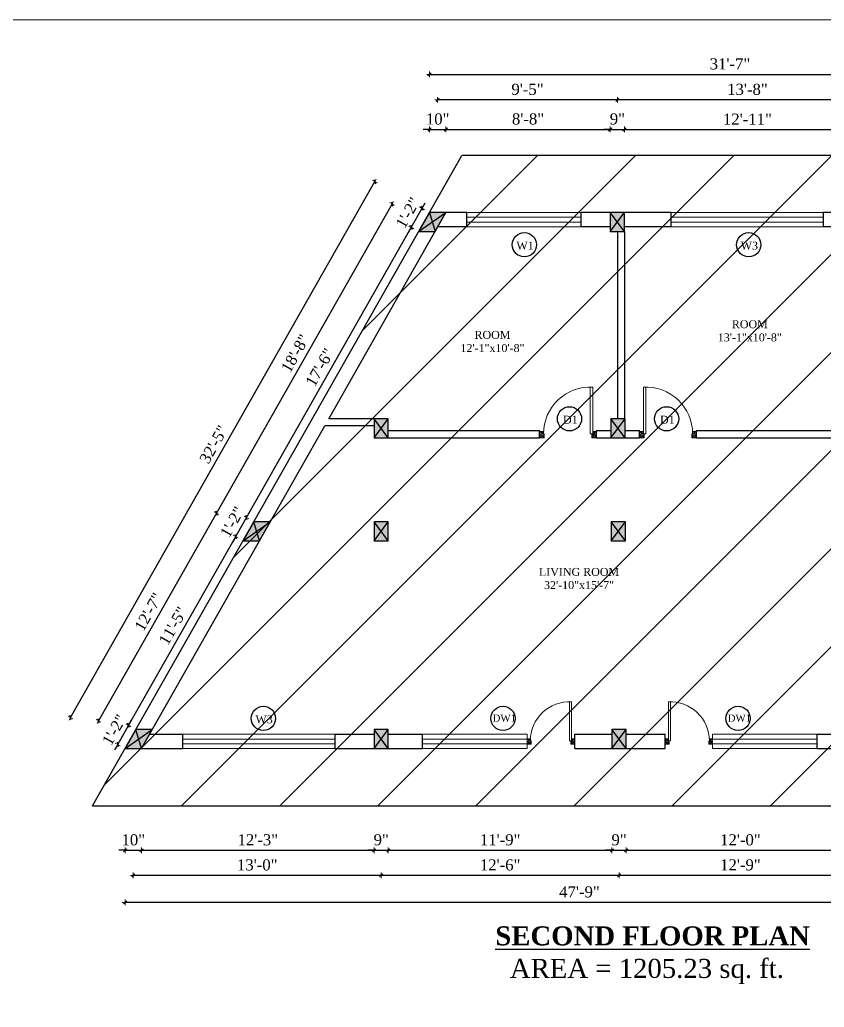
# Model space of a CAD drawing. Header units: inches. Extents: x 4069 to 291496, y -47643 to 12535.
# Drawn here: x 112901 to 113408, y -26490 to -25867 of the extents above; entities that cross this region are included whole.
import ezdxf

# ---------------------------------------------------------------- set-up
doc = ezdxf.new("R2010")
doc.units = ezdxf.units.IN
doc.header["$LTSCALE"] = 5
doc.header["$MEASUREMENT"] = 0
for name, color, linetype, lineweight in [('A-WALL', 7, 'Continuous', 9), ('Dimension', 7, 'Continuous', 18), ('DOOR', 62, 'Continuous', 0), ('Dw', 2, 'Continuous', 18), ('ele1', 21, 'Continuous', 20)]:
    doc.layers.add(name, color=color, linetype=linetype, lineweight=lineweight)
doc.layers.add('dim line', color=7, linetype='Continuous', lineweight=15, true_color=0xfab2b2)
doc.layers.add('TEXT', color=6, linetype='Continuous')
doc.layers.add('WALL', color=7, linetype='Continuous')
doc.styles.add('ordinary', font='times.ttf')
doc.dimstyles.new('Copy of 96', dxfattribs={"dimtxt": 7, "dimasz": 4, "dimexe": 0.5, "dimexo": 0.5, "dimgap": 3, "dimtad": 1, "dimdec": 1, "dimzin": 11, "dimdsep": 46, "dimlunit": 4, "dimtxsty": 'ordinary', "dimblk": 'OBLIQUE', "dimcen": 0.09, "dimse1": 1, "dimse2": 1, "dimclrt": 6, "dimazin": 0, "dimtfac": 1, "dimtdec": 1, "dimtix": 1, "dimtmove": 2, "dimatfit": 3, "dimldrblk": 'leader', "dimfxl": 0.5, "dimfxlon": 1, "dimtolj": 1, "dimtzin": 0, "dimarcsym": 0})

# ---------------------------------------------------------------- blocks, each defined once
blk = doc.blocks.new('c2a')
at = {"color": 1, "ltscale": 5}
for p, q in [((18091.63, 4625.76), (18084.82, 4613.76)), ((18101.98, 4625.76), (18091.63, 4625.76)), ((18095.17, 4613.76), (18101.98, 4625.76)), ((18084.82, 4613.76), (18095.17, 4613.76))]:
    blk.add_line(p, q, dxfattribs=at)
blk = doc.blocks.new('A$C27B36B59')
at = {"layer": 'DOOR'}
for p, q in [((0, 4), (0, 0)), ((2.5, 4), (0, 4)), ((0, 0), (3, 0)), ((2.5, 2.5), (2.5, 4)), ((3, 2.5), (2.5, 2.5)), ((3, 0), (3, 2.5))]:
    blk.add_line(p, q, dxfattribs=at)
for centre, radius, start, end in [((-1.4, -0.54), 4.75, 22.14107, 72.83803), ((1.34, 2.09), 1.64, 45.13802, 144.89476), ((2.21, 0.3), 2.49, 83.31492, 152.65798), ((0.13, 0.37), 2.05, 349.48753, 93.68048), ((1.96, -0.47), 2.01, 58.74475, 166.49498), ((-0.06, 0.32), 1.13, 343.54197, 86.94698), ((2.08, -0.4), 1.17, 38.28162, 160.15192)]:
    blk.add_arc(centre, radius, start, end, dxfattribs=at)
blk = doc.blocks.new('D2')
at = {"layer": 'DOOR'}
for p, q in [((74473.95, 24047.59), (74473.95, 24018.09)), ((74473.95, 24047.59), (74475.45, 24047.59)), ((74475.45, 24047.59), (74475.45, 24018.13))]:
    blk.add_line(p, q, dxfattribs=at)
blk.add_arc((74473.95, 24047.59), 29.5, 180, 272.9146, dxfattribs=at)
at = {"layer": 'DOOR', "xscale": -1, "rotation": 180}
blk.add_blockref('A$C27B36B59', (74441.95, 24050.09), dxfattribs=at)
at = {"layer": 'DOOR', "rotation": 180}
blk.add_blockref('A$C27B36B59', (74477.95, 24050.09), dxfattribs=at)
blk = doc.blocks.new('oblique')
at = {"color": 0, "lineweight": -2}
blk.add_line((0.25, 0.25), (-0.25, -0.25), dxfattribs=at)
at = {"layer": 'dim line', "lineweight": 9}
for p, q in [((-0.4375, 0), (0.4375, 0)), ((0, 0.4375), (0, -0.4375))]:
    blk.add_line(p, q, dxfattribs=at)
blk = doc.blocks.new('*D2985')
at = {"layer": 'A-WALL', "color": 0, "lineweight": -2, "ltscale": 50, "transparency": 16777216}
blk.add_line((113431.79, -26406.87), (113278.79, -26406.87), dxfattribs=at)
at = {"layer": 'Defpoints', "color": 0, "ltscale": 50, "transparency": 16777216}
for p in [(113278.79, -26326.94), (113431.79, -26326.94), (113278.79, -26406.87)]:
    blk.add_point(p, dxfattribs=at)
at = {"layer": 'A-WALL', "color": 0, "lineweight": -2, "ltscale": 50, "transparency": 16777216, "xscale": 4, "yscale": 4, "zscale": 4, "rotation": 180}
blk.add_blockref('oblique', (113278.79, -26406.87), dxfattribs=at)
at = {"layer": 'A-WALL', "color": 0, "lineweight": -2, "ltscale": 50, "transparency": 16777216, "xscale": 4, "yscale": 4, "zscale": 4}
blk.add_blockref('oblique', (113431.79, -26406.87), dxfattribs=at)
at = {"layer": 'A-WALL', "color": 6, "ltscale": 50, "transparency": 16777216, "insert": (113355.29, -26400.3), "char_height": 7, "attachment_point": 5, "style": 'ordinary'}
blk.add_mtext('\\A1;12\'-9"', dxfattribs=at)
blk = doc.blocks.new('_OBLIQUE')
at = {"color": 0, "linetype": 'ByBlock'}
blk.add_line((-0.5, -0.5), (0.5, 0.5), dxfattribs=at)
blk = doc.blocks.new('leader')
at = {"layer": 'Dimension'}
for p, q in [((0, -4.33), (0, 4.33)), ((-4.42, 0), (4.42, 0))]:
    blk.add_line(p, q, dxfattribs=at)
blk = doc.blocks.new('*D2986')
at = {"layer": 'A-WALL', "color": 0, "lineweight": -2, "ltscale": 50, "transparency": 16777216}
blk.add_line((113278.79, -26406.87), (113128.79, -26406.87), dxfattribs=at)
at = {"layer": 'Defpoints', "color": 0, "ltscale": 50, "transparency": 16777216}
for p in [(113128.79, -26326.94), (113278.79, -26326.94), (113128.79, -26406.87)]:
    blk.add_point(p, dxfattribs=at)
at = {"layer": 'A-WALL', "color": 0, "lineweight": -2, "ltscale": 50, "transparency": 16777216, "xscale": 4, "yscale": 4, "zscale": 4, "rotation": 180}
blk.add_blockref('oblique', (113128.79, -26406.87), dxfattribs=at)
at = {"layer": 'A-WALL', "color": 0, "lineweight": -2, "ltscale": 50, "transparency": 16777216, "xscale": 4, "yscale": 4, "zscale": 4}
blk.add_blockref('oblique', (113278.79, -26406.87), dxfattribs=at)
at = {"layer": 'A-WALL', "color": 6, "ltscale": 50, "transparency": 16777216, "insert": (113203.79, -26400.31), "char_height": 7, "attachment_point": 5, "style": 'ordinary'}
blk.add_mtext('\\A1;12\'-6"', dxfattribs=at)
blk = doc.blocks.new('*D2987')
at = {"layer": 'A-WALL', "color": 0, "lineweight": -2, "ltscale": 50, "transparency": 16777216}
blk.add_line((113128.79, -26406.87), (112972.47, -26406.87), dxfattribs=at)
at = {"layer": 'Defpoints', "color": 0, "ltscale": 50, "transparency": 16777216}
for p in [(112972.47, -26326.94), (113128.79, -26326.94), (112972.47, -26406.87)]:
    blk.add_point(p, dxfattribs=at)
at = {"layer": 'A-WALL', "color": 0, "lineweight": -2, "ltscale": 50, "transparency": 16777216, "xscale": 4, "yscale": 4, "zscale": 4, "rotation": 180}
blk.add_blockref('oblique', (112972.47, -26406.87), dxfattribs=at)
at = {"layer": 'A-WALL', "color": 0, "lineweight": -2, "ltscale": 50, "transparency": 16777216, "xscale": 4, "yscale": 4, "zscale": 4}
blk.add_blockref('oblique', (113128.79, -26406.87), dxfattribs=at)
at = {"layer": 'A-WALL', "color": 6, "ltscale": 50, "transparency": 16777216, "insert": (113050.63, -26400.31), "char_height": 7, "attachment_point": 5, "style": 'ordinary'}
blk.add_mtext('\\A1;13\'-0"', dxfattribs=at)
blk = doc.blocks.new('*D2988')
at = {"layer": 'A-WALL', "color": 0, "lineweight": -2, "ltscale": 50, "transparency": 16777216}
blk.add_line((113540.3, -26423.89), (112967.3, -26423.89), dxfattribs=at)
at = {"layer": 'Defpoints', "color": 0, "ltscale": 50, "transparency": 16777216}
for p in [(112967.3, -26326.94), (113540.3, -26326.94), (112967.3, -26423.89)]:
    blk.add_point(p, dxfattribs=at)
at = {"layer": 'A-WALL', "color": 0, "lineweight": -2, "ltscale": 50, "transparency": 16777216, "xscale": 4, "yscale": 4, "zscale": 4, "rotation": 180}
blk.add_blockref('oblique', (112967.3, -26423.89), dxfattribs=at)
at = {"layer": 'A-WALL', "color": 0, "lineweight": -2, "ltscale": 50, "transparency": 16777216, "xscale": 4, "yscale": 4, "zscale": 4}
blk.add_blockref('oblique', (113540.3, -26423.89), dxfattribs=at)
at = {"layer": 'A-WALL', "color": 6, "ltscale": 50, "transparency": 16777216, "insert": (113253.8, -26417.32), "char_height": 7, "attachment_point": 5, "style": 'ordinary'}
blk.add_mtext('\\A1;47\'-9"', dxfattribs=at)
blk = doc.blocks.new('*D2989')
at = {"layer": 'A-WALL', "color": 0, "lineweight": -2, "ltscale": 50, "transparency": 16777216}
for p, q in [((112969.46, -26312.3), (112971.44, -26308.82)), ((112962.65, -26324.3), (112969.46, -26312.3)), ((112962.65, -26324.3), (112960.67, -26327.78))]:
    blk.add_line(p, q, dxfattribs=at)
at = {"layer": 'Defpoints', "color": 0, "ltscale": 50, "transparency": 16777216}
for p in [(112969.46, -26312.3), (112974.11, -26314.94), (112967.3, -26326.94)]:
    blk.add_point(p, dxfattribs=at)
at = {"layer": 'A-WALL', "color": 0, "lineweight": -2, "ltscale": 50, "transparency": 16777216, "xscale": 4, "yscale": 4, "zscale": 4}
for p, rotation in [((112969.46, -26312.3), 240.4114854942653), ((112962.65, -26324.3), 60.41148549426527)]:
    blk.add_blockref('oblique', p, dxfattribs=dict(at, rotation=rotation))
at = {"layer": 'A-WALL', "color": 6, "ltscale": 50, "transparency": 16777216, "insert": (112960.4, -26315.09), "char_height": 7, "attachment_point": 5, "rotation": 60.41149, "style": 'ordinary'}
blk.add_mtext('\\A1;1\'-2"', dxfattribs=at)
blk = doc.blocks.new('*D2990')
at = {"layer": 'A-WALL', "color": 0, "lineweight": -2, "ltscale": 50, "transparency": 16777216}
blk.add_line((112969.46, -26312.3), (113037.03, -26193.3), dxfattribs=at)
at = {"layer": 'Defpoints', "color": 0, "ltscale": 50, "transparency": 16777216}
for p in [(113037.03, -26193.3), (113041.68, -26195.94), (112974.11, -26314.94)]:
    blk.add_point(p, dxfattribs=at)
at = {"layer": 'A-WALL', "color": 0, "lineweight": -2, "ltscale": 50, "transparency": 16777216, "xscale": 4, "yscale": 4, "zscale": 4}
for p, rotation in [((113037.03, -26193.3), 60.4114854945245), ((112969.46, -26312.3), 240.4114854945245)]:
    blk.add_blockref('oblique', p, dxfattribs=dict(at, rotation=rotation))
at = {"layer": 'A-WALL', "color": 6, "ltscale": 50, "transparency": 16777216, "insert": (112997.54, -26249.56), "char_height": 7, "attachment_point": 5, "rotation": 60.41149, "style": 'ordinary'}
blk.add_mtext('\\A1;11\'-5"', dxfattribs=at)
blk = doc.blocks.new('*D2991')
at = {"layer": 'A-WALL', "color": 0, "lineweight": -2, "ltscale": 50, "transparency": 16777216}
for p, q in [((113043.85, -26181.3), (113045.82, -26177.82)), ((113037.03, -26193.3), (113043.85, -26181.3)), ((113037.03, -26193.3), (113035.06, -26196.78))]:
    blk.add_line(p, q, dxfattribs=at)
at = {"layer": 'Defpoints', "color": 0, "ltscale": 50, "transparency": 16777216}
for p in [(113043.85, -26181.3), (113048.49, -26183.94), (113041.68, -26195.94)]:
    blk.add_point(p, dxfattribs=at)
at = {"layer": 'A-WALL', "color": 0, "lineweight": -2, "ltscale": 50, "transparency": 16777216, "xscale": 4, "yscale": 4, "zscale": 4}
for p, rotation in [((113043.85, -26181.3), 240.4114854945245), ((113037.03, -26193.3), 60.4114854945245)]:
    blk.add_blockref('oblique', p, dxfattribs=dict(at, rotation=rotation))
at = {"layer": 'A-WALL', "color": 6, "ltscale": 50, "transparency": 16777216, "insert": (113034.79, -26184.09), "char_height": 7, "attachment_point": 5, "rotation": 60.41149, "style": 'ordinary'}
blk.add_mtext('\\A1;1\'-2"', dxfattribs=at)
blk = doc.blocks.new('*D2992')
at = {"layer": 'A-WALL', "color": 0, "lineweight": -2, "ltscale": 50, "transparency": 16777216}
blk.add_line((113043.85, -26181.3), (113147.76, -25998.3), dxfattribs=at)
at = {"layer": 'Defpoints', "color": 0, "ltscale": 50, "transparency": 16777216}
for p in [(113147.76, -25998.3), (113152.4, -26000.94), (113048.49, -26183.94)]:
    blk.add_point(p, dxfattribs=at)
at = {"layer": 'A-WALL', "color": 0, "lineweight": -2, "ltscale": 50, "transparency": 16777216, "xscale": 4, "yscale": 4, "zscale": 4}
for p, rotation in [((113147.76, -25998.3), 60.4114854945245), ((113043.85, -26181.3), 240.4114854945245)]:
    blk.add_blockref('oblique', p, dxfattribs=dict(at, rotation=rotation))
at = {"layer": 'A-WALL', "color": 6, "ltscale": 50, "transparency": 16777216, "insert": (113090.09, -26086.56), "char_height": 7, "attachment_point": 5, "rotation": 60.41149, "style": 'ordinary'}
blk.add_mtext('\\A1;17\'-6"', dxfattribs=at)
blk = doc.blocks.new('*D2993')
at = {"layer": 'A-WALL', "color": 0, "lineweight": -2, "ltscale": 50, "transparency": 16777216}
for p, q in [((113147.76, -25998.3), (113154.57, -25986.3)), ((113154.57, -25986.3), (113156.55, -25982.82)), ((113147.76, -25998.3), (113145.78, -26001.78))]:
    blk.add_line(p, q, dxfattribs=at)
at = {"layer": 'Defpoints', "color": 0, "ltscale": 50, "transparency": 16777216}
for p in [(113154.57, -25986.3), (113159.22, -25988.94), (113152.4, -26000.94)]:
    blk.add_point(p, dxfattribs=at)
at = {"layer": 'A-WALL', "color": 0, "lineweight": -2, "ltscale": 50, "transparency": 16777216, "xscale": 4, "yscale": 4, "zscale": 4}
for p, rotation in [((113154.57, -25986.3), 240.4114854945245), ((113147.76, -25998.3), 60.4114854945245)]:
    blk.add_blockref('oblique', p, dxfattribs=dict(at, rotation=rotation))
at = {"layer": 'A-WALL', "color": 6, "ltscale": 50, "transparency": 16777216, "insert": (113145.51, -25989.09), "char_height": 7, "attachment_point": 5, "rotation": 60.41149, "style": 'ordinary'}
blk.add_mtext('\\A1;1\'-2"', dxfattribs=at)
blk = doc.blocks.new('*D2994')
at = {"layer": 'A-WALL', "color": 0, "lineweight": -2, "ltscale": 50, "transparency": 16777216}
blk.add_line((113135.68, -25983.51), (113024.95, -26178.51), dxfattribs=at)
at = {"layer": 'Defpoints', "color": 0, "ltscale": 50, "transparency": 16777216}
for p in [(113155.81, -25994.94), (113024.95, -26178.51), (113045.09, -26189.94)]:
    blk.add_point(p, dxfattribs=at)
at = {"layer": 'A-WALL', "color": 0, "lineweight": -2, "ltscale": 50, "transparency": 16777216, "xscale": 4, "yscale": 4, "zscale": 4}
for p, rotation in [((113135.68, -25983.51), 60.41148549426703), ((113024.95, -26178.51), 240.411485494267)]:
    blk.add_blockref('oblique', p, dxfattribs=dict(at, rotation=rotation))
at = {"layer": 'A-WALL', "color": 6, "ltscale": 50, "transparency": 16777216, "insert": (113074.61, -26077.77), "char_height": 7, "attachment_point": 5, "rotation": 60.41149, "style": 'ordinary'}
blk.add_mtext('\\A1;18\'-8"', dxfattribs=at)
blk = doc.blocks.new('*D2995')
at = {"layer": 'A-WALL', "color": 0, "lineweight": -2, "ltscale": 50, "transparency": 16777216}
blk.add_line((113024.95, -26178.51), (112950.57, -26309.51), dxfattribs=at)
at = {"layer": 'Defpoints', "color": 0, "ltscale": 50, "transparency": 16777216}
for p in [(113045.09, -26189.94), (112950.57, -26309.51), (112970.7, -26320.94)]:
    blk.add_point(p, dxfattribs=at)
at = {"layer": 'A-WALL', "color": 0, "lineweight": -2, "ltscale": 50, "transparency": 16777216, "xscale": 4, "yscale": 4, "zscale": 4}
for p, rotation in [((113024.95, -26178.51), 60.4114854945245), ((112950.57, -26309.51), 240.4114854945245)]:
    blk.add_blockref('oblique', p, dxfattribs=dict(at, rotation=rotation))
at = {"layer": 'A-WALL', "color": 6, "ltscale": 50, "transparency": 16777216, "insert": (112982.05, -26240.76), "char_height": 7, "attachment_point": 5, "rotation": 60.41149, "style": 'ordinary'}
blk.add_mtext('\\A1;12\'-7"', dxfattribs=at)
blk = doc.blocks.new('*D2996')
at = {"layer": 'A-WALL', "color": 0, "lineweight": -2, "ltscale": 50, "transparency": 16777216}
blk.add_line((112932.92, -26307.42), (113124.84, -25969.42), dxfattribs=at)
at = {"layer": 'Defpoints', "color": 0, "ltscale": 50, "transparency": 16777216}
for p in [(113124.84, -25969.42), (113159.22, -25988.94), (112967.3, -26326.94)]:
    blk.add_point(p, dxfattribs=at)
at = {"layer": 'A-WALL', "color": 0, "lineweight": -2, "ltscale": 50, "transparency": 16777216, "xscale": 4, "yscale": 4, "zscale": 4}
for p, rotation in [((113124.84, -25969.42), 60.41148549426932), ((112932.92, -26307.42), 240.4114854942693)]:
    blk.add_blockref('oblique', p, dxfattribs=dict(at, rotation=rotation))
at = {"layer": 'A-WALL', "color": 6, "ltscale": 50, "transparency": 16777216, "insert": (113023.18, -26135.18), "char_height": 7, "attachment_point": 5, "rotation": 60.41149, "style": 'ordinary'}
blk.add_mtext('\\A1;32\'-5"', dxfattribs=at)
blk = doc.blocks.new('*D2997')
at = {"layer": 'A-WALL', "color": 0, "lineweight": -2, "ltscale": 50, "transparency": 16777216}
for p, q in [((113159.22, -25936.57), (113155.22, -25936.57)), ((113159.22, -25936.57), (113169.57, -25936.57)), ((113169.57, -25936.57), (113173.57, -25936.57))]:
    blk.add_line(p, q, dxfattribs=at)
at = {"layer": 'Defpoints', "color": 0, "ltscale": 50, "transparency": 16777216}
for p in [(113169.57, -25936.57), (113159.22, -25988.94), (113169.57, -25988.94)]:
    blk.add_point(p, dxfattribs=at)
at = {"layer": 'A-WALL', "color": 0, "lineweight": -2, "ltscale": 50, "transparency": 16777216, "xscale": 4, "yscale": 4, "zscale": 4}
blk.add_blockref('oblique', (113159.22, -25936.57), dxfattribs=at)
at = {"layer": 'A-WALL', "color": 0, "lineweight": -2, "ltscale": 50, "transparency": 16777216, "xscale": 4, "yscale": 4, "zscale": 4, "rotation": 180}
blk.add_blockref('oblique', (113169.57, -25936.57), dxfattribs=at)
at = {"layer": 'A-WALL', "color": 6, "ltscale": 50, "transparency": 16777216, "insert": (113164.39, -25930.01), "char_height": 7, "attachment_point": 5, "style": 'ordinary'}
blk.add_mtext('\\A1;10"', dxfattribs=at)
blk = doc.blocks.new('*D2998')
at = {"layer": 'A-WALL', "color": 0, "lineweight": -2, "ltscale": 50, "transparency": 16777216}
blk.add_line((113169.57, -25936.57), (113273.22, -25936.57), dxfattribs=at)
at = {"layer": 'Defpoints', "color": 0, "ltscale": 50, "transparency": 16777216}
for p in [(113273.22, -25936.57), (113169.57, -25988.94), (113273.22, -25988.94)]:
    blk.add_point(p, dxfattribs=at)
at = {"layer": 'A-WALL', "color": 0, "lineweight": -2, "ltscale": 50, "transparency": 16777216, "xscale": 4, "yscale": 4, "zscale": 4, "rotation": 180}
blk.add_blockref('oblique', (113169.57, -25936.57), dxfattribs=at)
at = {"layer": 'A-WALL', "color": 0, "lineweight": -2, "ltscale": 50, "transparency": 16777216, "xscale": 4, "yscale": 4, "zscale": 4}
blk.add_blockref('oblique', (113273.22, -25936.57), dxfattribs=at)
at = {"layer": 'A-WALL', "color": 6, "ltscale": 50, "transparency": 16777216, "insert": (113221.39, -25930.01), "char_height": 7, "attachment_point": 5, "style": 'ordinary'}
blk.add_mtext('\\A1;8\'-8"', dxfattribs=at)
blk = doc.blocks.new('*D2999')
at = {"layer": 'A-WALL', "color": 0, "lineweight": -2, "ltscale": 50, "transparency": 16777216}
for p, q in [((113273.22, -25936.57), (113269.22, -25936.57)), ((113273.22, -25936.57), (113282.22, -25936.57)), ((113282.22, -25936.57), (113286.22, -25936.57))]:
    blk.add_line(p, q, dxfattribs=at)
at = {"layer": 'Defpoints', "color": 0, "ltscale": 50, "transparency": 16777216}
for p in [(113282.22, -25936.57), (113273.22, -25988.94), (113282.22, -25988.94)]:
    blk.add_point(p, dxfattribs=at)
at = {"layer": 'A-WALL', "color": 0, "lineweight": -2, "ltscale": 50, "transparency": 16777216, "xscale": 4, "yscale": 4, "zscale": 4}
blk.add_blockref('oblique', (113273.22, -25936.57), dxfattribs=at)
at = {"layer": 'A-WALL', "color": 0, "lineweight": -2, "ltscale": 50, "transparency": 16777216, "xscale": 4, "yscale": 4, "zscale": 4, "rotation": 180}
blk.add_blockref('oblique', (113282.22, -25936.57), dxfattribs=at)
at = {"layer": 'A-WALL', "color": 6, "ltscale": 50, "transparency": 16777216, "insert": (113277.72, -25930), "char_height": 7, "attachment_point": 5, "style": 'ordinary'}
blk.add_mtext('\\A1;9"', dxfattribs=at)
blk = doc.blocks.new('*D3000')
at = {"layer": 'A-WALL', "color": 0, "lineweight": -2, "ltscale": 50, "transparency": 16777216}
blk.add_line((113282.22, -25936.57), (113437.22, -25936.57), dxfattribs=at)
at = {"layer": 'Defpoints', "color": 0, "ltscale": 50, "transparency": 16777216}
for p in [(113437.22, -25936.57), (113282.22, -25988.94), (113437.22, -25988.94)]:
    blk.add_point(p, dxfattribs=at)
at = {"layer": 'A-WALL', "color": 0, "lineweight": -2, "ltscale": 50, "transparency": 16777216, "xscale": 4, "yscale": 4, "zscale": 4, "rotation": 180}
blk.add_blockref('oblique', (113282.22, -25936.57), dxfattribs=at)
at = {"layer": 'A-WALL', "color": 0, "lineweight": -2, "ltscale": 50, "transparency": 16777216, "xscale": 4, "yscale": 4, "zscale": 4}
blk.add_blockref('oblique', (113437.22, -25936.57), dxfattribs=at)
at = {"layer": 'A-WALL', "color": 6, "ltscale": 50, "transparency": 16777216, "insert": (113359.72, -25930.07), "char_height": 7, "attachment_point": 5, "style": 'ordinary'}
blk.add_mtext('\\A1;12\'-11"', dxfattribs=at)
blk = doc.blocks.new('*D3005')
at = {"layer": 'A-WALL', "color": 0, "lineweight": -2, "ltscale": 50, "transparency": 16777216}
blk.add_line((113441.72, -25917.89), (113277.72, -25917.89), dxfattribs=at)
at = {"layer": 'Defpoints', "color": 0, "ltscale": 50, "transparency": 16777216}
for p in [(113277.72, -25917.89), (113277.72, -25988.94), (113441.72, -25988.94)]:
    blk.add_point(p, dxfattribs=at)
at = {"layer": 'A-WALL', "color": 0, "lineweight": -2, "ltscale": 50, "transparency": 16777216, "xscale": 4, "yscale": 4, "zscale": 4, "rotation": 180}
blk.add_blockref('oblique', (113277.72, -25917.89), dxfattribs=at)
at = {"layer": 'A-WALL', "color": 0, "lineweight": -2, "ltscale": 50, "transparency": 16777216, "xscale": 4, "yscale": 4, "zscale": 4}
blk.add_blockref('oblique', (113441.72, -25917.89), dxfattribs=at)
at = {"layer": 'A-WALL', "color": 6, "ltscale": 50, "transparency": 16777216, "insert": (113359.72, -25911.33), "char_height": 7, "attachment_point": 5, "style": 'ordinary'}
blk.add_mtext('\\A1;13\'-8"', dxfattribs=at)
blk = doc.blocks.new('*D3006')
at = {"layer": 'A-WALL', "color": 0, "lineweight": -2, "ltscale": 50, "transparency": 16777216}
blk.add_line((113277.72, -25917.89), (113164.39, -25917.89), dxfattribs=at)
at = {"layer": 'Defpoints', "color": 0, "ltscale": 50, "transparency": 16777216}
for p in [(113164.39, -25917.89), (113164.39, -25988.94), (113277.72, -25988.94)]:
    blk.add_point(p, dxfattribs=at)
at = {"layer": 'A-WALL', "color": 0, "lineweight": -2, "ltscale": 50, "transparency": 16777216, "xscale": 4, "yscale": 4, "zscale": 4, "rotation": 180}
blk.add_blockref('oblique', (113164.39, -25917.89), dxfattribs=at)
at = {"layer": 'A-WALL', "color": 0, "lineweight": -2, "ltscale": 50, "transparency": 16777216, "xscale": 4, "yscale": 4, "zscale": 4}
blk.add_blockref('oblique', (113277.72, -25917.89), dxfattribs=at)
at = {"layer": 'A-WALL', "color": 6, "ltscale": 50, "transparency": 16777216, "insert": (113221.05, -25911.32), "char_height": 7, "attachment_point": 5, "style": 'ordinary'}
blk.add_mtext('\\A1;9\'-5"', dxfattribs=at)
blk = doc.blocks.new('*D3007')
at = {"layer": 'A-WALL', "color": 0, "lineweight": -2, "ltscale": 50, "transparency": 16777216}
blk.add_line((113159.22, -25901.87), (113538.22, -25901.87), dxfattribs=at)
at = {"layer": 'Defpoints', "color": 0, "ltscale": 50, "transparency": 16777216}
for p in [(113538.22, -25901.87), (113159.22, -25988.94), (113538.22, -25988.94)]:
    blk.add_point(p, dxfattribs=at)
at = {"layer": 'A-WALL', "color": 0, "lineweight": -2, "ltscale": 50, "transparency": 16777216, "xscale": 4, "yscale": 4, "zscale": 4, "rotation": 180}
blk.add_blockref('oblique', (113159.22, -25901.87), dxfattribs=at)
at = {"layer": 'A-WALL', "color": 0, "lineweight": -2, "ltscale": 50, "transparency": 16777216, "xscale": 4, "yscale": 4, "zscale": 4}
blk.add_blockref('oblique', (113538.22, -25901.87), dxfattribs=at)
at = {"layer": 'A-WALL', "color": 6, "ltscale": 50, "transparency": 16777216, "insert": (113348.72, -25895.3), "char_height": 7, "attachment_point": 5, "style": 'ordinary'}
blk.add_mtext('\\A1;31\'-7"', dxfattribs=at)
blk = doc.blocks.new('*D3008')
at = {"layer": 'A-WALL', "color": 0, "lineweight": -2, "ltscale": 50, "transparency": 16777216}
for p, q in [((112967.3, -26391.07), (112963.3, -26391.07)), ((112967.3, -26391.07), (112977.64, -26391.07)), ((112977.64, -26391.07), (112981.64, -26391.07))]:
    blk.add_line(p, q, dxfattribs=at)
at = {"layer": 'Defpoints', "color": 0, "ltscale": 50, "transparency": 16777216}
for p in [(112967.3, -26326.94), (112977.64, -26326.94), (112977.64, -26391.07)]:
    blk.add_point(p, dxfattribs=at)
at = {"layer": 'A-WALL', "color": 0, "lineweight": -2, "ltscale": 50, "transparency": 16777216, "xscale": 4, "yscale": 4, "zscale": 4}
blk.add_blockref('oblique', (112967.3, -26391.07), dxfattribs=at)
at = {"layer": 'A-WALL', "color": 0, "lineweight": -2, "ltscale": 50, "transparency": 16777216, "xscale": 4, "yscale": 4, "zscale": 4, "rotation": 180}
blk.add_blockref('oblique', (112977.64, -26391.07), dxfattribs=at)
at = {"layer": 'A-WALL', "color": 6, "ltscale": 50, "transparency": 16777216, "insert": (112972.47, -26384.51), "char_height": 7, "attachment_point": 5, "style": 'ordinary'}
blk.add_mtext('\\A1;10"', dxfattribs=at)
blk = doc.blocks.new('*D3009')
at = {"layer": 'A-WALL', "color": 0, "lineweight": -2, "ltscale": 50, "transparency": 16777216}
blk.add_line((112977.64, -26391.07), (113124.29, -26391.07), dxfattribs=at)
at = {"layer": 'Defpoints', "color": 0, "ltscale": 50, "transparency": 16777216}
for p in [(112977.64, -26326.94), (113124.29, -26326.94), (113124.29, -26391.07)]:
    blk.add_point(p, dxfattribs=at)
at = {"layer": 'A-WALL', "color": 0, "lineweight": -2, "ltscale": 50, "transparency": 16777216, "xscale": 4, "yscale": 4, "zscale": 4, "rotation": 180}
blk.add_blockref('oblique', (112977.64, -26391.07), dxfattribs=at)
at = {"layer": 'A-WALL', "color": 0, "lineweight": -2, "ltscale": 50, "transparency": 16777216, "xscale": 4, "yscale": 4, "zscale": 4}
blk.add_blockref('oblique', (113124.29, -26391.07), dxfattribs=at)
at = {"layer": 'A-WALL', "color": 6, "ltscale": 50, "transparency": 16777216, "insert": (113050.97, -26384.51), "char_height": 7, "attachment_point": 5, "style": 'ordinary'}
blk.add_mtext('\\A1;12\'-3"', dxfattribs=at)
blk = doc.blocks.new('*D3010')
at = {"layer": 'A-WALL', "color": 0, "lineweight": -2, "ltscale": 50, "transparency": 16777216}
for p, q in [((113124.29, -26391.07), (113120.29, -26391.07)), ((113124.29, -26391.07), (113133.29, -26391.07)), ((113133.29, -26391.07), (113137.29, -26391.07))]:
    blk.add_line(p, q, dxfattribs=at)
at = {"layer": 'Defpoints', "color": 0, "ltscale": 50, "transparency": 16777216}
for p in [(113124.29, -26326.94), (113133.29, -26326.94), (113133.29, -26391.07)]:
    blk.add_point(p, dxfattribs=at)
at = {"layer": 'A-WALL', "color": 0, "lineweight": -2, "ltscale": 50, "transparency": 16777216, "xscale": 4, "yscale": 4, "zscale": 4}
blk.add_blockref('oblique', (113124.29, -26391.07), dxfattribs=at)
at = {"layer": 'A-WALL', "color": 0, "lineweight": -2, "ltscale": 50, "transparency": 16777216, "xscale": 4, "yscale": 4, "zscale": 4, "rotation": 180}
blk.add_blockref('oblique', (113133.29, -26391.07), dxfattribs=at)
at = {"layer": 'A-WALL', "color": 6, "ltscale": 50, "transparency": 16777216, "insert": (113128.79, -26384.5), "char_height": 7, "attachment_point": 5, "style": 'ordinary'}
blk.add_mtext('\\A1;9"', dxfattribs=at)
blk = doc.blocks.new('*D3011')
at = {"layer": 'A-WALL', "color": 0, "lineweight": -2, "ltscale": 50, "transparency": 16777216}
blk.add_line((113133.29, -26391.07), (113274.29, -26391.07), dxfattribs=at)
at = {"layer": 'Defpoints', "color": 0, "ltscale": 50, "transparency": 16777216}
for p in [(113133.29, -26326.94), (113274.29, -26326.94), (113274.29, -26391.07)]:
    blk.add_point(p, dxfattribs=at)
at = {"layer": 'A-WALL', "color": 0, "lineweight": -2, "ltscale": 50, "transparency": 16777216, "xscale": 4, "yscale": 4, "zscale": 4, "rotation": 180}
blk.add_blockref('oblique', (113133.29, -26391.07), dxfattribs=at)
at = {"layer": 'A-WALL', "color": 0, "lineweight": -2, "ltscale": 50, "transparency": 16777216, "xscale": 4, "yscale": 4, "zscale": 4}
blk.add_blockref('oblique', (113274.29, -26391.07), dxfattribs=at)
at = {"layer": 'A-WALL', "color": 6, "ltscale": 50, "transparency": 16777216, "insert": (113203.79, -26384.5), "char_height": 7, "attachment_point": 5, "style": 'ordinary'}
blk.add_mtext('\\A1;11\'-9"', dxfattribs=at)
blk = doc.blocks.new('*D3012')
at = {"layer": 'A-WALL', "color": 0, "lineweight": -2, "ltscale": 50, "transparency": 16777216}
for p, q in [((113274.29, -26391.07), (113270.29, -26391.07)), ((113274.29, -26391.07), (113283.29, -26391.07)), ((113283.29, -26391.07), (113287.29, -26391.07))]:
    blk.add_line(p, q, dxfattribs=at)
at = {"layer": 'Defpoints', "color": 0, "ltscale": 50, "transparency": 16777216}
for p in [(113274.29, -26326.94), (113283.29, -26326.94), (113283.29, -26391.07)]:
    blk.add_point(p, dxfattribs=at)
at = {"layer": 'A-WALL', "color": 0, "lineweight": -2, "ltscale": 50, "transparency": 16777216, "xscale": 4, "yscale": 4, "zscale": 4}
blk.add_blockref('oblique', (113274.29, -26391.07), dxfattribs=at)
at = {"layer": 'A-WALL', "color": 0, "lineweight": -2, "ltscale": 50, "transparency": 16777216, "xscale": 4, "yscale": 4, "zscale": 4, "rotation": 180}
blk.add_blockref('oblique', (113283.29, -26391.07), dxfattribs=at)
at = {"layer": 'A-WALL', "color": 6, "ltscale": 50, "transparency": 16777216, "insert": (113278.79, -26384.5), "char_height": 7, "attachment_point": 5, "style": 'ordinary'}
blk.add_mtext('\\A1;9"', dxfattribs=at)
blk = doc.blocks.new('*D3013')
at = {"layer": 'A-WALL', "color": 0, "lineweight": -2, "ltscale": 50, "transparency": 16777216}
blk.add_line((113283.29, -26391.07), (113427.29, -26391.07), dxfattribs=at)
at = {"layer": 'Defpoints', "color": 0, "ltscale": 50, "transparency": 16777216}
for p in [(113283.29, -26326.94), (113427.29, -26326.94), (113427.29, -26391.07)]:
    blk.add_point(p, dxfattribs=at)
at = {"layer": 'A-WALL', "color": 0, "lineweight": -2, "ltscale": 50, "transparency": 16777216, "xscale": 4, "yscale": 4, "zscale": 4, "rotation": 180}
blk.add_blockref('oblique', (113283.29, -26391.07), dxfattribs=at)
at = {"layer": 'A-WALL', "color": 0, "lineweight": -2, "ltscale": 50, "transparency": 16777216, "xscale": 4, "yscale": 4, "zscale": 4}
blk.add_blockref('oblique', (113427.29, -26391.07), dxfattribs=at)
at = {"layer": 'A-WALL', "color": 6, "ltscale": 50, "transparency": 16777216, "insert": (113355.29, -26384.51), "char_height": 7, "attachment_point": 5, "style": 'ordinary'}
blk.add_mtext('\\A1;12\'-0"', dxfattribs=at)

msp = doc.modelspace()

# ---------------------------------------------------------------- hatches: boundary and pattern name
at = {"layer": 'WALL', "linetype": 'ByBlock', "ltscale": 5, "true_color": 0xf8991e}
h = msp.add_hatch(dxfattribs=at)
h.set_pattern_fill('ANSI31', color=30, scale=350)
h.set_pattern_definition([(45, (104858.308, -23741.887), (-30.93592, 30.93592), [])])
h.paths.add_polyline_path([(112946.85375, -26362.93969), (113179.65746, -25952.93969), (113538.10545, -25952.93969), (113539.70459, -26230.93969), (113588.29505, -26230.93969), (113588.29505, -26320.93969), (113540.29505, -26320.93969), (113540.51647, -26362.93969)])
h = msp.add_hatch(color=30, dxfattribs=at)
h.dxf.hatch_style = 1
h.paths.add_polyline_path([(113160.98411, -25994.93969), (113162.75205, -26000.93969), (113169.56582, -25988.93969)])
h.paths.add_polyline_path([(113160.98411, -25994.93969), (113169.56582, -25988.93969), (113159.21616, -25988.93969)])
h.paths.add_polyline_path([(113159.21616, -25988.93969), (113152.40239, -26000.93969), (113160.98411, -25994.93969)])
h.paths.add_polyline_path([(113160.98411, -25994.93969), (113152.40239, -26000.93969), (113162.75205, -26000.93969)])
h = msp.add_hatch(color=30, dxfattribs=at)
h.dxf.hatch_style = 1
h.paths.add_polyline_path([(113277.71608, -25994.93969), (113273.21608, -26000.93969), (113282.21608, -26000.93969)])
h.paths.add_polyline_path([(113282.21608, -26000.93969), (113282.21608, -25988.93969), (113277.71608, -25994.93969)])
h.paths.add_polyline_path([(113277.71608, -25994.93969), (113282.21608, -25988.93969), (113273.21608, -25988.93969)])
h.paths.add_polyline_path([(113273.21608, -25988.93969), (113273.21608, -26000.93969), (113277.71608, -25994.93969)])
h = msp.add_hatch(color=30, dxfattribs=at)
h.dxf.hatch_style = 1
h.paths.add_polyline_path([(113128.79496, -26124.93969), (113124.29496, -26130.93969), (113133.29496, -26130.93969)])
h.paths.add_polyline_path([(113133.29496, -26130.93969), (113133.29496, -26118.93969), (113128.79496, -26124.93969)])
h.paths.add_polyline_path([(113128.79496, -26124.93969), (113133.29496, -26118.93969), (113124.29496, -26118.93969)])
h.paths.add_polyline_path([(113124.29496, -26118.93969), (113124.29496, -26130.93969), (113128.79496, -26124.93969)])
h = msp.add_hatch(color=30, dxfattribs=at)
h.dxf.hatch_style = 1
h.paths.add_polyline_path([(113278.14631, -26124.93969), (113273.64631, -26130.93969), (113282.64631, -26130.93969)])
h.paths.add_polyline_path([(113282.64631, -26130.93969), (113282.64631, -26118.93969), (113278.14631, -26124.93969)])
h.paths.add_polyline_path([(113278.14631, -26124.93969), (113282.64631, -26118.93969), (113273.64631, -26118.93969)])
h.paths.add_polyline_path([(113273.64631, -26118.93969), (113273.64631, -26130.93969), (113278.14631, -26124.93969)])
h = msp.add_hatch(color=30, dxfattribs=at)
h.dxf.hatch_style = 1
h.paths.add_polyline_path([(113050.26039, -26189.93969), (113052.02833, -26195.93969), (113058.8421, -26183.93969)])
h.paths.add_polyline_path([(113050.26039, -26189.93969), (113058.8421, -26183.93969), (113048.49244, -26183.93969)])
h.paths.add_polyline_path([(113048.49244, -26183.93969), (113041.67867, -26195.93969), (113050.26039, -26189.93969)])
h.paths.add_polyline_path([(113050.26039, -26189.93969), (113041.67867, -26195.93969), (113052.02833, -26195.93969)])
h = msp.add_hatch(color=30, dxfattribs=at)
h.dxf.hatch_style = 1
h.paths.add_polyline_path([(113128.79496, -26189.93969), (113124.29496, -26195.93969), (113133.29496, -26195.93969)])
h.paths.add_polyline_path([(113133.29496, -26195.93969), (113133.29496, -26183.93969), (113128.79496, -26189.93969)])
h.paths.add_polyline_path([(113128.79496, -26189.93969), (113133.29496, -26183.93969), (113124.29496, -26183.93969)])
h.paths.add_polyline_path([(113124.29496, -26183.93969), (113124.29496, -26195.93969), (113128.79496, -26189.93969)])
h = msp.add_hatch(color=30, dxfattribs=at)
h.dxf.hatch_style = 1
h.paths.add_polyline_path([(113278.36142, -26189.93969), (113273.86142, -26195.93969), (113282.86142, -26195.93969)])
h.paths.add_polyline_path([(113282.86142, -26195.93969), (113282.86142, -26183.93969), (113278.36142, -26189.93969)])
h.paths.add_polyline_path([(113278.36142, -26189.93969), (113282.86142, -26183.93969), (113273.86142, -26183.93969)])
h.paths.add_polyline_path([(113273.86142, -26183.93969), (113273.86142, -26195.93969), (113278.36142, -26189.93969)])
h = msp.add_hatch(color=30, dxfattribs=at)
h.dxf.hatch_style = 1
h.paths.add_polyline_path([(112975.87676, -26320.93969), (112977.64471, -26326.93969), (112984.45847, -26314.93969)])
h.paths.add_polyline_path([(112975.87676, -26320.93969), (112984.45847, -26314.93969), (112974.10881, -26314.93969)])
h.paths.add_polyline_path([(112974.10881, -26314.93969), (112967.29505, -26326.93969), (112975.87676, -26320.93969)])
h.paths.add_polyline_path([(112975.87676, -26320.93969), (112967.29505, -26326.93969), (112977.64471, -26326.93969)])
h = msp.add_hatch(color=30, dxfattribs=at)
h.dxf.hatch_style = 1
h.paths.add_polyline_path([(113128.79496, -26320.93969), (113124.29496, -26326.93969), (113133.29496, -26326.93969)])
h.paths.add_polyline_path([(113133.29496, -26326.93969), (113133.29496, -26314.93969), (113128.79496, -26320.93969)])
h.paths.add_polyline_path([(113128.79496, -26320.93969), (113133.29496, -26314.93969), (113124.29496, -26314.93969)])
h.paths.add_polyline_path([(113124.29496, -26314.93969), (113124.29496, -26326.93969), (113128.79496, -26320.93969)])
h = msp.add_hatch(color=30, dxfattribs=at)
h.dxf.hatch_style = 1
h.paths.add_polyline_path([(113278.79496, -26320.93969), (113274.29496, -26326.93969), (113283.29496, -26326.93969)])
h.paths.add_polyline_path([(113283.29496, -26326.93969), (113283.29496, -26314.93969), (113278.79496, -26320.93969)])
h.paths.add_polyline_path([(113278.79496, -26320.93969), (113283.29496, -26314.93969), (113274.29496, -26314.93969)])
h.paths.add_polyline_path([(113274.29496, -26314.93969), (113274.29496, -26326.93969), (113278.79496, -26320.93969)])

# ---------------------------------------------------------------- linework, layer by layer
at = {"color": 1, "ltscale": 5}
for p, q in [((113152.40239, -26000.93969), (113169.56582, -25988.93969)), ((113159.21616, -25988.93969), (113162.75205, -26000.93969)), ((113273.21608, -26000.93969), (113282.21608, -25988.93969)), ((113282.21608, -26000.93969), (113273.21608, -25988.93969)), ((113124.29496, -26130.93969), (113133.29496, -26118.93969)), ((113133.29496, -26130.93969), (113124.29496, -26118.93969)), ((113273.64631, -26130.93969), (113282.64631, -26118.93969)), ((113282.64631, -26130.93969), (113273.64631, -26118.93969)), ((113041.67867, -26195.93969), (113058.8421, -26183.93969)), ((113052.02833, -26195.93969), (113048.49244, -26183.93969)), ((113124.29496, -26195.93969), (113133.29496, -26183.93969)), ((113133.29496, -26195.93969), (113124.29496, -26183.93969)), ((113273.86142, -26195.93969), (113282.86142, -26183.93969)), ((113282.86142, -26195.93969), (113273.86142, -26183.93969)), ((112967.29505, -26326.93969), (112984.45847, -26314.93969)), ((112977.64471, -26326.93969), (112974.10881, -26314.93969)), ((113124.29496, -26326.93969), (113133.29496, -26314.93969)), ((113133.29496, -26326.93969), (113124.29496, -26314.93969)), ((113274.29496, -26326.93969), (113283.29496, -26314.93969)), ((113283.29496, -26326.93969), (113274.29496, -26314.93969))]:
    msp.add_line(p, q, dxfattribs=at)
at = {"layer": 'A-WALL', "lineweight": 30}
for p, q in [((112946.85375, -26362.93969), (113179.65746, -25952.93969)), ((113437.21608, -25952.93969), (113179.65746, -25952.93969)), ((113095.75001, -26118.93969), (113169.56582, -25988.93969)), ((113182.83578, -25988.93969), (113159.21616, -25988.93969)), ((113182.83578, -25997.93969), (113182.83578, -25988.93969)), ((113311.71608, -25988.93969), (113254.83578, -25988.93969)), ((113254.83578, -25997.93969), (113254.83578, -25988.93969)), ((113311.71608, -25997.93969), (113311.71608, -25988.93969)), ((113446.21608, -25988.93969), (113407.71608, -25988.93969)), ((113407.71608, -25997.93969), (113407.71608, -25988.93969)), ((113182.83578, -25997.93969), (113164.45549, -25997.93969)), ((113273.21608, -25997.93969), (113254.83578, -25997.93969)), ((113311.71608, -25997.93969), (113282.21608, -25997.93969)), ((113437.21608, -25997.93969), (113407.71608, -25997.93969)), ((113277.71608, -26000.93969), (113277.71608, -26118.93969)), ((113282.21608, -26000.93969), (113282.21608, -26118.93969)), ((112977.64471, -26326.93969), (113093.19484, -26123.43969)), ((113124.29496, -26123.43969), (113093.19484, -26123.43969)), ((113124.29496, -26118.93969), (113095.75001, -26118.93969)), ((113133.29496, -26126.43969), (113228.64631, -26126.43969)), ((113133.29496, -26130.93969), (113228.64631, -26130.93969)), ((113228.64631, -26130.93969), (113228.64631, -26126.43969)), ((113264.64631, -26126.43969), (113273.64631, -26126.43969)), ((113264.64631, -26130.93969), (113264.64631, -26126.43969)), ((113264.64631, -26130.93969), (113273.64631, -26130.93969)), ((113282.64631, -26126.43969), (113291.64631, -26126.43969)), ((113282.64631, -26130.93969), (113291.64631, -26130.93969)), ((113291.64631, -26130.93969), (113291.64631, -26126.43969)), ((113327.64631, -26126.43969), (113433.2598, -26126.43969)), ((113327.64631, -26130.93969), (113327.64631, -26126.43969)), ((113327.64631, -26130.93969), (113433.2598, -26130.93969)), ((112982.75503, -26317.93969), (113003.79505, -26317.93969)), ((113003.79505, -26326.93969), (113003.79505, -26317.93969)), ((113099.79505, -26317.93969), (113124.29496, -26317.93969)), ((113099.79505, -26326.93969), (113099.79505, -26317.93969)), ((113133.29496, -26317.93969), (113154.79505, -26317.93969)), ((113154.79505, -26326.93969), (113154.79505, -26317.93969)), ((113250.79505, -26317.93969), (113274.29496, -26317.93969)), ((113250.79505, -26326.93969), (113250.79505, -26317.93969)), ((113283.29496, -26317.93969), (113307.79505, -26317.93969)), ((113307.79505, -26326.93969), (113307.79505, -26317.93969)), ((113403.79505, -26317.93969), (113427.29496, -26317.93969)), ((113403.79505, -26326.93969), (113403.79505, -26317.93969)), ((112967.29505, -26326.93969), (113003.79505, -26326.93969)), ((113099.79505, -26326.93969), (113154.79505, -26326.93969)), ((113250.79505, -26326.93969), (113307.79505, -26326.93969)), ((113403.79505, -26326.93969), (113448.29505, -26326.93969)), ((112946.85375, -26362.93969), (113540.51647, -26362.93969))]:
    msp.add_line(p, q, dxfattribs=at)
at = {"layer": 'Dw', "color": 3}
for p, q in [((113182.83578, -25988.93969), (113254.83578, -25988.93969)), ((113182.83578, -25991.93969), (113254.83578, -25991.93969)), ((113311.71608, -25988.93969), (113407.71608, -25988.93969)), ((113311.71608, -25991.93969), (113407.71608, -25991.93969)), ((113182.83578, -25994.93969), (113254.83578, -25994.93969)), ((113182.83578, -25997.93969), (113254.83578, -25997.93969)), ((113311.71608, -25994.93969), (113407.71608, -25994.93969)), ((113311.71608, -25997.93969), (113407.71608, -25997.93969)), ((113003.79505, -26317.93969), (113099.79505, -26317.93969)), ((113099.79505, -26320.93969), (113003.79505, -26320.93969)), ((113099.79505, -26323.93969), (113003.79505, -26323.93969)), ((113154.79505, -26317.93969), (113220.79505, -26317.93969)), ((113220.79505, -26320.93969), (113154.79505, -26320.93969)), ((113220.79505, -26323.93969), (113154.79505, -26323.93969)), ((113220.79505, -26326.93969), (113220.79505, -26317.93969)), ((113337.79505, -26326.93969), (113337.79505, -26317.93969)), ((113337.79505, -26317.93969), (113403.79505, -26317.93969)), ((113403.79505, -26320.93969), (113337.79505, -26320.93969)), ((113403.79505, -26323.93969), (113337.79505, -26323.93969)), ((113003.79505, -26326.93969), (113099.79505, -26326.93969)), ((113154.79505, -26326.93969), (113220.79505, -26326.93969)), ((113337.79505, -26326.93969), (113403.79505, -26326.93969))]:
    msp.add_line(p, q, dxfattribs=at)
at = {"layer": 'ele1'}
msp.add_lwpolyline([(111240.93807, -25867.41595), (114325.90253, -25867.41595), (114325.90253, -28022.74893), (111240.93807, -28022.74893)], close=True, dxfattribs=at)
msp.add_lwpolyline([(111240.93807, -25867.41595), (114325.90253, -25867.41595), (114325.90253, -28022.74893), (111240.93807, -28022.74893)], close=True, dxfattribs=at)
at = {"layer": 'TEXT'}
for centre in [(113219.08552, -26009.28846), (113360.54915, -26009.28846), (113247.53085, -26119.02007), (113308.76176, -26119.02007), (113054.54214, -26307.91518), (113205.62128, -26307.91518), (113353.8489, -26307.91518)]:
    msp.add_circle(centre, 7.64038, dxfattribs=at)
at = {"layer": 'WALL', "color": 2, "linetype": 'ByBlock', "ltscale": 5}
for points in [[(113152.40239, -26000.93969), (113162.75205, -26000.93969), (113169.56582, -25988.93969), (113159.21616, -25988.93969)], [(113273.21608, -26000.93969), (113282.21608, -26000.93969), (113282.21608, -25988.93969), (113273.21608, -25988.93969)], [(113124.29496, -26130.93969), (113133.29496, -26130.93969), (113133.29496, -26118.93969), (113124.29496, -26118.93969)], [(113273.64631, -26130.93969), (113282.64631, -26130.93969), (113282.64631, -26118.93969), (113273.64631, -26118.93969)], [(113041.67867, -26195.93969), (113052.02833, -26195.93969), (113058.8421, -26183.93969), (113048.49244, -26183.93969)], [(113124.29496, -26195.93969), (113133.29496, -26195.93969), (113133.29496, -26183.93969), (113124.29496, -26183.93969)], [(113273.86142, -26195.93969), (113282.86142, -26195.93969), (113282.86142, -26183.93969), (113273.86142, -26183.93969)], [(112967.29505, -26326.93969), (112977.64471, -26326.93969), (112984.45847, -26314.93969), (112974.10881, -26314.93969)], [(113124.29496, -26326.93969), (113133.29496, -26326.93969), (113133.29496, -26314.93969), (113124.29496, -26314.93969)], [(113274.29496, -26326.93969), (113283.29496, -26326.93969), (113283.29496, -26314.93969), (113274.29496, -26314.93969)]]:
    msp.add_lwpolyline(points, close=True, dxfattribs=at)

# ---------------------------------------------------------------- block references
for p in [(95067.58318, -30614.69886), (94956.85946, -30809.69886), (94882.47583, -30940.69886)]:
    msp.add_blockref('c2a', p, dxfattribs=at)
at = {"layer": 'WALL', "color": 2, "linetype": 'ByBlock', "xscale": -1, "rotation": 180}
msp.add_blockref('D2', (38786.69508, -2080.85177), dxfattribs=at)
at = {"layer": 'WALL', "color": 2, "linetype": 'ByBlock', "rotation": 180}
msp.add_blockref('D2', (187769.59753, -2080.85177), dxfattribs=at)
at = {"layer": 'WALL', "color": 2, "linetype": 'ByBlock', "yscale": 0.8333000000000084, "zscale": 0.8333, "rotation": 180}
for p, xscale in [((51188.31829, -6283.16803), -0.8333000000002357), ((175370.2718, -6283.16803), 0.8332999999984168)]:
    msp.add_blockref('D2', p, dxfattribs=dict(at, xscale=xscale))

# ---------------------------------------------------------------- texts
at = {"layer": 'TEXT', "style": 'ordinary'}
for s, height, rotation, p in [('W1', 5, 0.00038808, (113214.05252, -26012.35258)), ('W3', 5, 0.00038808, (113355.51616, -26012.35258)), ('D1', 5, 359.99961192, (113243.43285, -26122.08413)), ('D1', 5, 0.00038808, (113304.61175, -26122.08419)), ('W3', 5, 0.00038808, (113049.50914, -26310.9793)), ('DW1', 4.5, 0.00038808, (113199.05998, -26309.98689)), ('DW1', 4.5, 0.00038808, (113347.28759, -26309.98689))]:
    msp.add_text(s, height=height, rotation=rotation, dxfattribs=at).set_placement(p)
at = {"layer": 'TEXT', "char_height": 5, "attachment_point": 8, "rotation": 359.99961192, "style": 'ordinary'}
for s, insert in [('ROOM\\P13\'-1"x10\'-8"', (113361.22703, -26070.2873)), ('ROOM\\P12\'-1"x10\'-8"', (113198.95658, -26077.0112)), ('LIVING ROOM\\P32\'-10"x15\'-7"', (113253.54526, -26226.43114))]:
    msp.add_mtext_dynamic_manual_height_columns(s, width=101.5687276, gutter_width=1720.71691, heights=[0], dxfattribs=dict(at, insert=insert))
at = {"layer": 'TEXT', "char_height": 12, "width": 219.8150831, "attachment_point": 8, "rotation": 359.99961192, "style": 'ordinary'}
for s, insert in [('{\\fTimes New Roman|b1|i0|c0|p18;\\LSECOND FLOOR PLAN}', (113299.93889, -26451.18715)), ('AREA = 1205.23 sq. ft.', (113296.35413, -26475.42791))]:
    msp.add_mtext(s, dxfattribs=dict(at, insert=insert))

# ---------------------------------------------------------------- dimensions: what is measured, and where the dimension line sits
at = {"layer": 'A-WALL', "ltscale": 50}
for base, p1, p2, picture, middle in [((113538.21616, -25901.87386), (113159.21616, -25988.93969), (113538.21616, -25988.93969), '*D3007', (113348.71616, -25895.3032)), ((113164.39099, -25917.89091), (113277.71608, -25988.93969), (113164.39099, -25988.93969), '*D3006', (113221.05353, -25911.32026)), ((113277.71608, -25917.89091), (113441.71608, -25988.93969), (113277.71608, -25988.93969), '*D3005', (113359.71608, -25911.33035)), ((112977.64471, -26391.06653), (112967.29505, -26326.93969), (112977.64471, -26326.93969), '*D3008', (112972.46988, -26384.50597)), ((112967.29505, -26423.89241), (113540.29505, -26326.93969), (112967.29505, -26326.93969), '*D2988', (113253.79505, -26417.32175)), ((112972.46988, -26406.8672), (113128.79496, -26326.93969), (112972.46988, -26326.93969), '*D2987', (113050.63242, -26400.30664)), ((113124.29496, -26391.06653), (112977.64471, -26326.93969), (113124.29496, -26326.93969), '*D3009', (113050.96983, -26384.50597)), ((113133.29496, -26391.06653), (113124.29496, -26326.93969), (113133.29496, -26326.93969), '*D3010', (113128.79496, -26384.49588)), ((113128.79496, -26406.8672), (113278.79496, -26326.93969), (113128.79496, -26326.93969), '*D2986', (113203.79496, -26400.30664)), ((113274.29496, -26391.06653), (113133.29496, -26326.93969), (113274.29496, -26326.93969), '*D3011', (113203.79496, -26384.49588)), ((113283.29496, -26391.06653), (113274.29496, -26326.93969), (113283.29496, -26326.93969), '*D3012', (113278.79496, -26384.49588)), ((113278.79496, -26406.8672), (113431.79496, -26326.93969), (113278.79496, -26326.93969), '*D2985', (113355.29496, -26400.29654)), ((113427.29496, -26391.06653), (113283.29496, -26326.93969), (113427.29496, -26326.93969), '*D3013', (113355.29496, -26384.50597))]:
    dim = msp.add_linear_dim(base=base, p1=p1, p2=p2, dimstyle='Copy of 96', override={"dimdec": 0, "dimblk": 'oblique', "dimtdec": 0, "dimarcsym": 1}, dxfattribs=at)
    dim.commit()
    dim.dimension.update_dxf_attribs({"geometry": picture, "text_midpoint": middle})
for p1, p2, distance, picture, middle in [((113159.21616, -25988.93969), (113169.56582, -25988.93969), 52.37244, '*D2997', (113164.39099, -25930.00668)), ((112967.29505, -26326.93969), (113159.21616, -25988.93969), 39.52759, '*D2996', (113023.17762, -26135.18285)), ((113155.80928, -25994.93969), (113045.08556, -26189.93969), -23.15088, '*D2994', (113074.61053, -26077.76914)), ((112967.29505, -26326.93969), (112974.10881, -26314.93969), 5.34192, '*D2989', (112960.40427, -26315.09253))]:
    dim = msp.add_aligned_dim(p1=p1, p2=p2, distance=distance, dimstyle='Copy of 96', override={"dimdec": 0, "dimblk": 'oblique', "dimtdec": 0, "dimarcsym": 1}, dxfattribs=at)
    dim.commit()
    dim.dimension.update_dxf_attribs({"geometry": picture, "text_midpoint": middle})
for base, p1, p2, angle, picture, middle in [((113273.21608, -25936.56725), (113169.56582, -25988.93969), (113273.21608, -25988.93969), 180, '*D2998', (113221.39095, -25930.00668)), ((113282.21608, -25936.56725), (113273.21608, -25988.93969), (113282.21608, -25988.93969), 180, '*D2999', (113277.71608, -25929.99659)), ((113437.21608, -25936.56725), (113282.21608, -25988.93969), (113437.21608, -25988.93969), 180, '*D3000', (113359.71608, -25930.06725)), ((113154.57086, -25986.30202), (113152.40239, -26000.93969), (113159.21616, -25988.93969), 240.41148549, '*D2993', (113145.51161, -25989.09253)), ((113147.75709, -25998.30202), (113048.49244, -26183.93969), (113152.40239, -26000.93969), 240.41148549, '*D2992', (113090.08831, -26086.55764)), ((113043.84714, -26181.30202), (113041.67867, -26195.93969), (113048.49244, -26183.93969), 240.41148549, '*D2991', (113034.78789, -26184.09253)), ((112950.57007, -26309.50853), (113045.08556, -26189.93969), (112970.70193, -26320.93969), 60.41148549, '*D2995', (112982.04808, -26240.76416)), ((113037.03337, -26193.30202), (112974.10881, -26314.93969), (113041.67867, -26195.93969), 240.41148549, '*D2990', (112997.54342, -26249.56262))]:
    dim = msp.add_linear_dim(base=base, p1=p1, p2=p2, angle=angle, dimstyle='Copy of 96', override={"dimdec": 0, "dimblk": 'oblique', "dimtdec": 0, "dimarcsym": 1}, dxfattribs=at)
    dim.commit()
    dim.dimension.update_dxf_attribs({"geometry": picture, "text_midpoint": middle})

doc.saveas('drawing.dxf')
